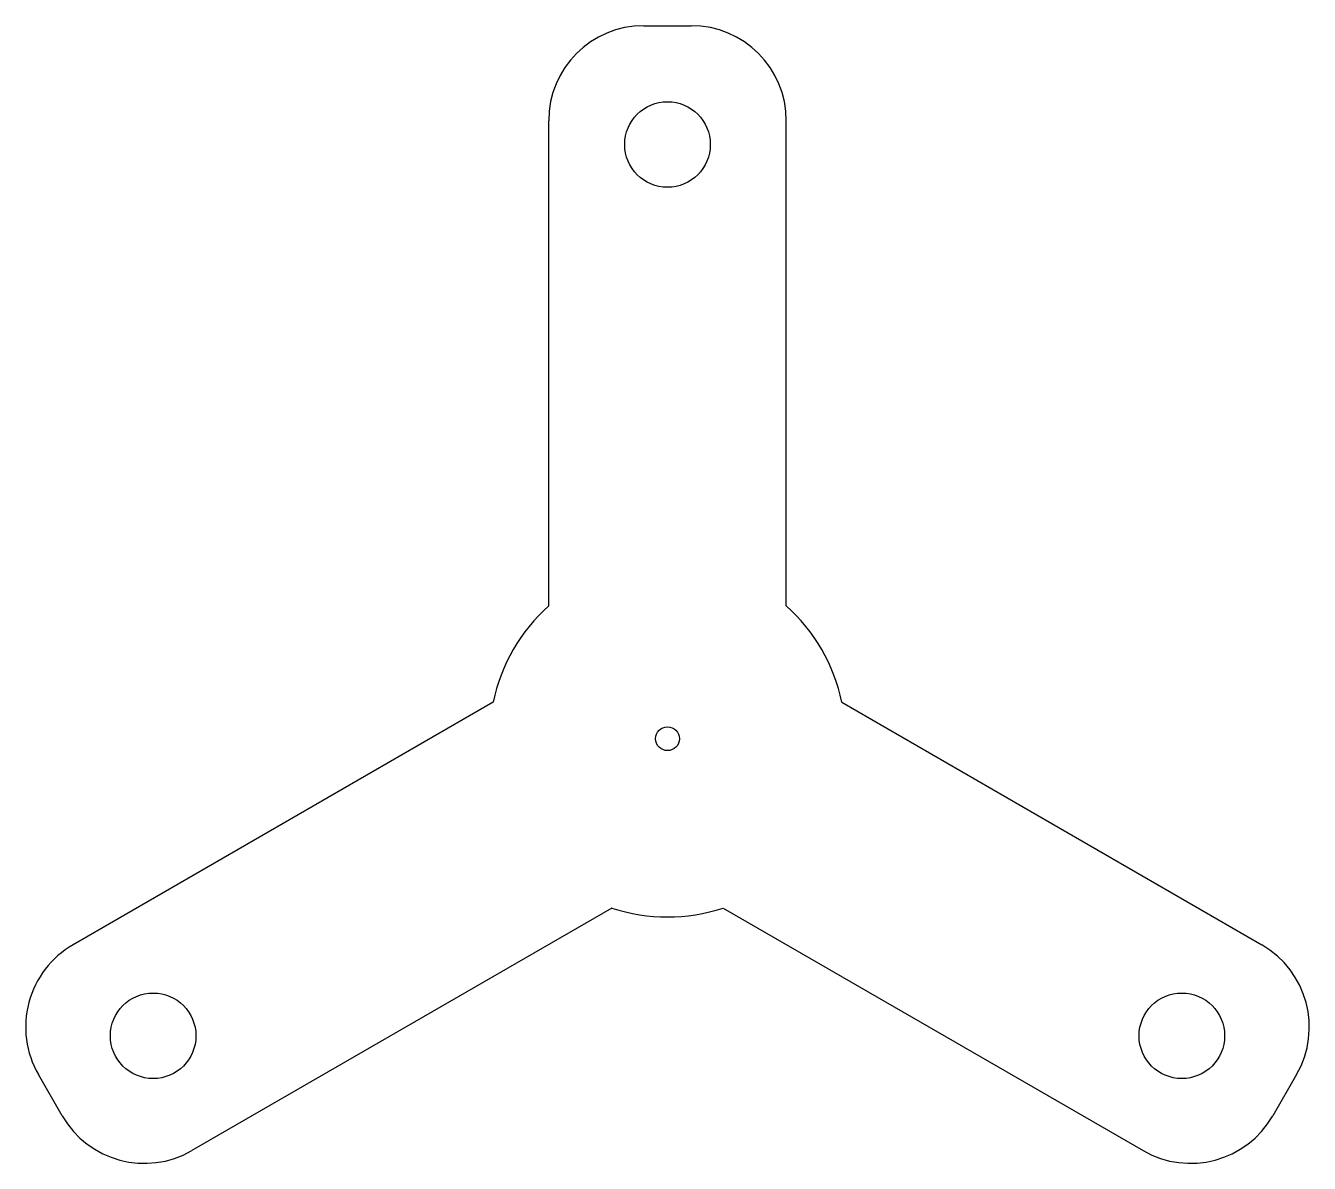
# Model space of a CAD drawing. Header units: millimetres. Extents: x -27 to 27, y -17.9 to 30.
import ezdxf

# ---------------------------------------------------------------- set-up
doc = ezdxf.new("R2010")
doc.units = ezdxf.units.MM

msp = doc.modelspace()

# ---------------------------------------------------------------- linework, layer by layer
at = {"color": 7, "linetype": 'Continuous', "lineweight": 25}
for p, q in [((-1, 30), (1, 30)), ((-5, 5.59), (-5, 26)), ((5, 5.59), (5, 26)), ((-7.341, 1.535), (-25.017, -8.67)), ((7.341, 1.535), (25.017, -8.67)), ((-2.341, -7.125), (-20.017, -17.33)), ((2.341, -7.125), (20.017, -17.33)), ((-25.481, -15.866), (-26.481, -14.134)), ((26.481, -14.134), (25.481, -15.866))]:
    msp.add_line(p, q, dxfattribs=at)
for centre in [(0, 25), (-21.651, -12.5), (21.651, -12.5)]:
    msp.add_circle(centre, 1.8, dxfattribs=at)
at = {"color": 7, "linetype": 'Continuous'}
msp.add_circle((0, 0), 0.5, dxfattribs=at)
at = {"color": 7, "linetype": 'Continuous', "lineweight": 25}
for centre, radius, start, end in [((-1, 26), 4, 90, 180), ((1, 26), 4, 0, 90), ((0, 0), 7.5, 131.8103, 168.1897), ((0, 0), 7.5, 11.8103, 48.1897), ((0, 0), 7.5, 251.8103, 288.1897), ((-23.017, -12.134), 4, 120, 210), ((23.017, -12.134), 4, 330, 60), ((-22.017, -13.866), 4, 210, 300), ((22.017, -13.866), 4, 240, 330)]:
    msp.add_arc(centre, radius, start, end, dxfattribs=at)

doc.saveas('drawing.dxf')
